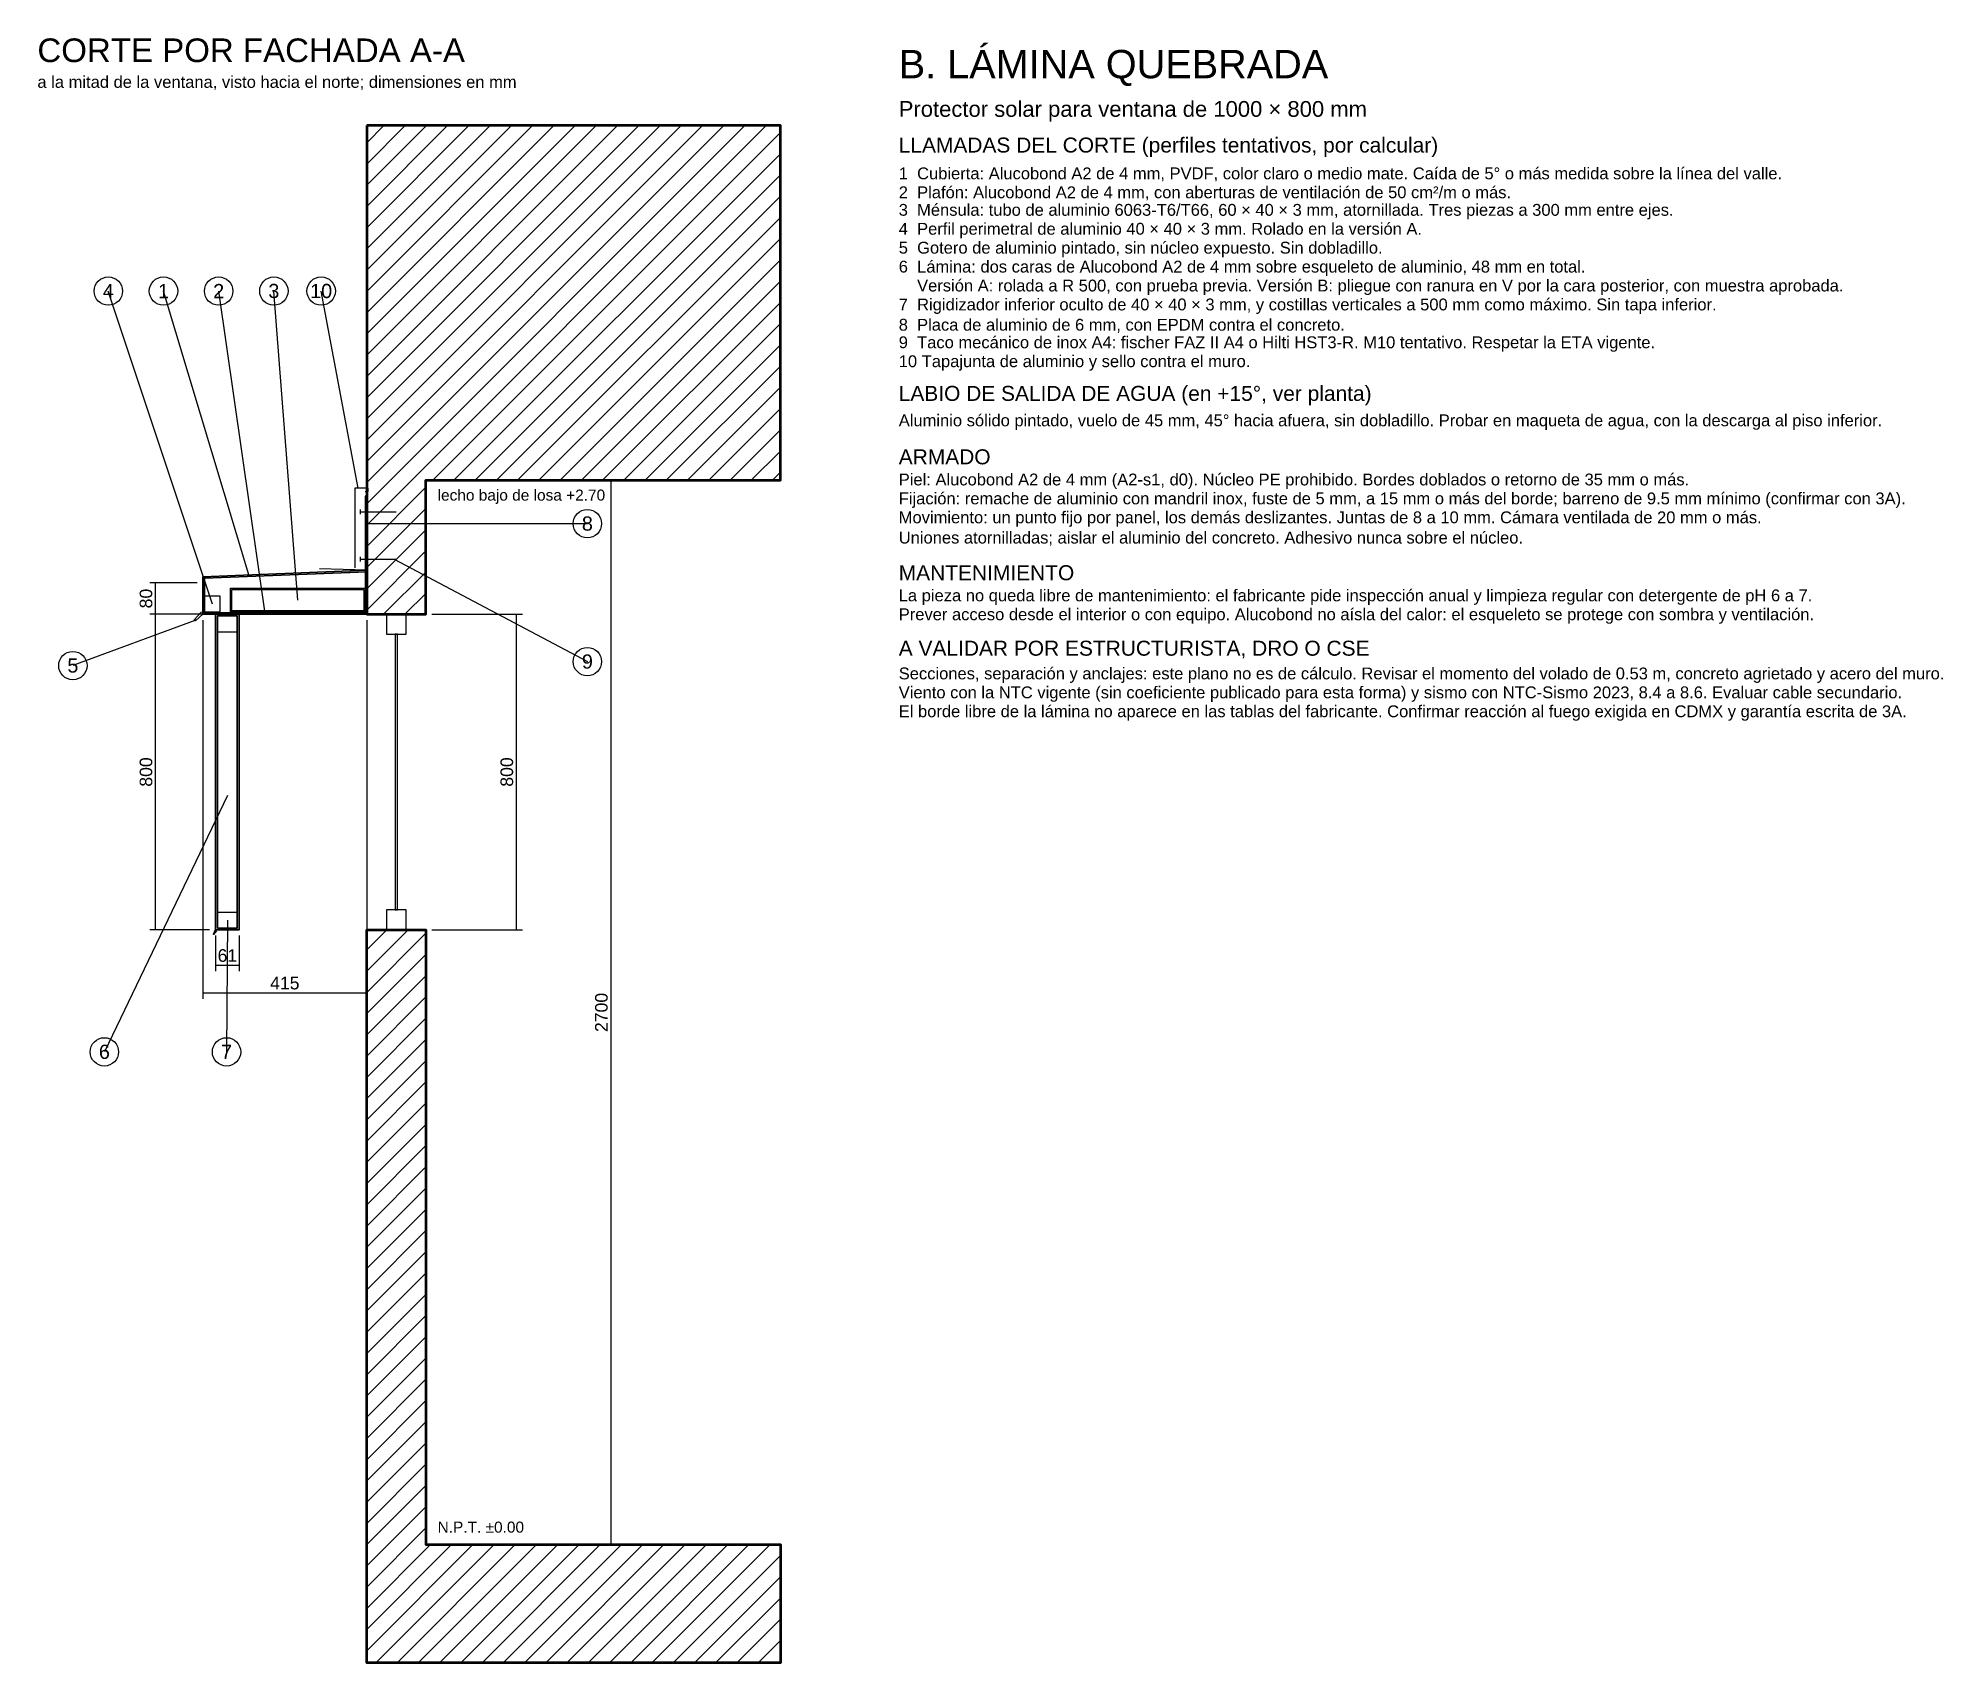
# Model space of a CAD drawing. Header units: millimetres. Extents: x -834 to 3999, y -300 to 3822.
import ezdxf

# ---------------------------------------------------------------- set-up
doc = ezdxf.new("R2010")
doc.units = ezdxf.units.MM
for name, color, linetype, true_color in [('ACHURADO', 9, 'Continuous', 0x808080), ('CORTE_ANCLAJE', 6, 'Continuous', 0xff00ff), ('CORTE_SELLO', 4, 'Continuous', 0x00ffff), ('CORTE_VENTANA', 5, 'Continuous', 0x0000ff), ('COTAS', 2, 'Continuous', 0xffff00)]:
    doc.layers.add(name, color=color, linetype=linetype, true_color=true_color)
doc.layers.add('CORTE_ALUCOBOND', color=1, linetype='Continuous', lineweight=35, true_color=0xff0000)
doc.layers.add('CORTE_ALUMINIO', color=3, linetype='Continuous', lineweight=25, true_color=0x00ff00)
doc.layers.add('CORTE_CONCRETO', color=7, linetype='Continuous', lineweight=50)
doc.layers.add('TEXTO', color=7, linetype='Continuous')
doc.styles.add('PROTECTOR', font='arial.ttf')
doc.dimstyles.new('PROTECTOR', dxfattribs={"dimtxt": 32, "dimasz": 0, "dimexe": 15, "dimexo": 15, "dimgap": 8, "dimtad": 1, "dimtoh": 1, "dimdec": 0, "dimzin": 12, "dimdsep": 46, "dimtxsty": 'PROTECTOR', "dimcen": 2.5, "dimazin": 1, "dimtfac": 1, "dimtdec": 4, "dimtix": 1, "dimtofl": 0, "dimtmove": 1, "dimatfit": 3, "dimtolj": 1, "dimtzin": 1, "dimarcsym": 0})

# ---------------------------------------------------------------- blocks, each defined once
blk = doc.blocks.new('*D1')
at = {"layer": 'COTAS', "color": 0, "lineweight": -2}
for p, q in [((-383.7, 1545), (-383.7, 1455)), ((-323.2, 1545), (-323.2, 1455)), ((-383.7, 1470), (-323.2, 1470))]:
    blk.add_line(p, q, dxfattribs=at)
at = {"layer": 'Defpoints', "color": 0}
for p in [(-383.7, 1560), (-323.2, 1560), (-323.2, 1470)]:
    blk.add_point(p, dxfattribs=at)
at = {"layer": 'COTAS', "color": 0, "insert": (-353.4, 1494.3), "char_height": 32, "attachment_point": 5, "style": 'PROTECTOR'}
blk.add_mtext('\\A1;61', dxfattribs=at)
blk = doc.blocks.new('*D2')
at = {"layer": 'COTAS', "color": 0, "lineweight": -2}
for p, q in [((165, 2360), (395, 2360)), ((380, 1560), (380, 2360)), ((165, 1560), (395, 1560))]:
    blk.add_line(p, q, dxfattribs=at)
at = {"layer": 'Defpoints', "color": 0}
for p in [(150, 2360), (380, 2360), (150, 1560)]:
    blk.add_point(p, dxfattribs=at)
at = {"layer": 'COTAS', "color": 0, "insert": (355.7, 1960), "char_height": 32, "attachment_point": 5, "rotation": 90, "style": 'PROTECTOR'}
blk.add_mtext('\\A1;800', dxfattribs=at)
blk = doc.blocks.new('*D3')
at = {"layer": 'COTAS', "color": 0, "lineweight": -2}
for p, q in [((-430.5, 2440), (-550.5, 2440)), ((-535.5, 2360), (-535.5, 2440)), ((-430.5, 2360), (-550.5, 2360))]:
    blk.add_line(p, q, dxfattribs=at)
at = {"layer": 'Defpoints', "color": 0}
for p in [(-535.5, 2440), (-415.5, 2440), (-415.5, 2360)]:
    blk.add_point(p, dxfattribs=at)
at = {"layer": 'COTAS', "color": 0, "insert": (-559.8, 2400), "char_height": 32, "attachment_point": 5, "rotation": 90, "style": 'PROTECTOR'}
blk.add_mtext('\\A1;80', dxfattribs=at)
blk = doc.blocks.new('*D4')
at = {"layer": 'COTAS', "color": 0, "lineweight": -2}
for p, q in [((165, 2700), (635, 2700)), ((620, 0), (620, 2700)), ((165, 0), (635, 0))]:
    blk.add_line(p, q, dxfattribs=at)
at = {"layer": 'Defpoints', "color": 0}
for p in [(150, 2700), (620, 2700), (150, 0)]:
    blk.add_point(p, dxfattribs=at)
at = {"layer": 'COTAS', "color": 0, "insert": (595.7, 1350), "char_height": 32, "attachment_point": 5, "rotation": 90, "style": 'PROTECTOR'}
blk.add_mtext('\\A1;2700', dxfattribs=at)
blk = doc.blocks.new('*D5')
at = {"layer": 'COTAS', "color": 0, "lineweight": -2}
for p, q in [((-415.5, 2345), (-415.5, 1385)), ((0, 2345), (0, 1385)), ((-415.5, 1400), (0, 1400))]:
    blk.add_line(p, q, dxfattribs=at)
at = {"layer": 'Defpoints', "color": 0}
for p in [(-415.5, 2360), (0, 2360), (0, 1400)]:
    blk.add_point(p, dxfattribs=at)
at = {"layer": 'COTAS', "color": 0, "insert": (-207.7, 1424.3), "char_height": 32, "attachment_point": 5, "style": 'PROTECTOR'}
blk.add_mtext('\\A1;415', dxfattribs=at)
blk = doc.blocks.new('*D6')
at = {"layer": 'COTAS', "color": 0, "lineweight": -2}
for p, q in [((-398.7, 2360), (-550.5, 2360)), ((-535.5, 1560), (-535.5, 2360)), ((-398.7, 1560), (-550.5, 1560))]:
    blk.add_line(p, q, dxfattribs=at)
at = {"layer": 'Defpoints', "color": 0}
for p in [(-535.5, 2360), (-383.7, 2360), (-383.7, 1560)]:
    blk.add_point(p, dxfattribs=at)
at = {"layer": 'COTAS', "color": 0, "insert": (-559.8, 1960), "char_height": 32, "attachment_point": 5, "rotation": 90, "style": 'PROTECTOR'}
blk.add_mtext('\\A1;800', dxfattribs=at)

msp = doc.modelspace()

# ---------------------------------------------------------------- hatches: boundary and pattern name
at = {"layer": 'ACHURADO'}
h = msp.add_hatch(dxfattribs=at)
h.set_pattern_fill('ANSI31', scale=12, style=0, pattern_type=2)
h.paths.add_polyline_path([(0, 3600), (0, 2360), (150, 2360), (150, 2700), (1050, 2700), (1050, 3600)], flags=0)
h = msp.add_hatch(dxfattribs=at)
h.set_pattern_fill('ANSI31', scale=12, style=0, pattern_type=2)
h.paths.add_polyline_path([(0, 0), (0, 1560), (150, 1560), (150, 0), (1050, 0), (1050, -300), (0, -300)], flags=0)

# ---------------------------------------------------------------- linework, layer by layer
at = {"layer": 'CORTE_ALUCOBOND'}
for points in [[(0, 2471.7), (-415.5, 2455.5), (-415.5, 2360), (0, 2360)], [(0, 2467.7), (-411.5, 2451.7), (-411.5, 2364), (0, 2364)], [(-383.7, 1560), (-323.2, 1560), (-323.2, 2360), (-383.7, 2360)], [(-378.6, 1564), (-328.2, 1564), (-328.2, 2356), (-378.6, 2356)]]:
    msp.add_lwpolyline(points, close=True, dxfattribs=at)
for points in [[(-415.5, 2360), (-433.5, 2344), (-437.5, 2346), (-419.5, 2366)], [(-383.7, 1560), (-388.7, 1548), (-380.7, 1557)]]:
    msp.add_lwpolyline(points, dxfattribs=at)
at = {"layer": 'CORTE_ALUMINIO'}
for points in [[(-4, 2366), (-345.5, 2366), (-345.5, 2426), (-4, 2426)], [(-7, 2369), (-342.5, 2369), (-342.5, 2423), (-7, 2423)], [(-411.5, 2366), (-371.5, 2366), (-371.5, 2406), (-411.5, 2406)], [(-378.6, 2316), (-328.2, 2316), (-328.2, 2356), (-378.6, 2356)], [(-378.6, 1564), (-328.2, 1564), (-328.2, 1604), (-378.6, 1604)]]:
    msp.add_lwpolyline(points, close=True, dxfattribs=at)
at = {"layer": 'CORTE_ANCLAJE'}
msp.add_lwpolyline([(-4, 2366), (0, 2366), (0, 2660), (-4, 2660)], close=True, dxfattribs=at)
for points in [[(-16, 2614), (-16, 2626)], [(-16, 2620), (75, 2620)], [(-16, 2494), (-16, 2506)], [(-16, 2500), (75, 2500)]]:
    msp.add_lwpolyline(points, dxfattribs=at)
at = {"layer": 'CORTE_CONCRETO'}
for points in [[(0, 3600), (0, 2360), (150, 2360), (150, 2700), (1050, 2700), (1050, 3600)], [(0, 0), (0, 1560), (150, 1560), (150, 0), (1050, 0), (1050, -300), (0, -300)]]:
    msp.add_lwpolyline(points, close=True, dxfattribs=at)
at = {"layer": 'CORTE_SELLO'}
for points in [[(-4, 2672), (4, 2672), (4, 2680), (-30, 2680), (-30, 2477.7)], [(0, 2471.7), (-120, 2475)]]:
    msp.add_lwpolyline(points, dxfattribs=at)
at = {"layer": 'CORTE_VENTANA'}
for points in [[(50, 2310), (100, 2310), (100, 2360), (50, 2360)], [(72, 1610), (78, 1610), (78, 2310), (72, 2310)], [(50, 1560), (100, 1560), (100, 1610), (50, 1610)]]:
    msp.add_lwpolyline(points, close=True, dxfattribs=at)
at = {"layer": 'TEXTO'}
for points in [[(-391.5, 2386), (-655.5, 3180)], [(-299.1, 2460), (-515.5, 3180)], [(-257.6, 2362), (-375.5, 3180)], [(-174.5, 2396), (-235.5, 3180)], [(-22, 2680), (-115.5, 3180)], [(-2, 2590), (560, 2590)], [(70, 2500), (560, 2240)], [(-433.5, 2345), (-745.5, 2230)], [(-353.4, 1900), (-665.5, 1250)], [(-353.4, 1584), (-355.5, 1250)]]:
    msp.add_lwpolyline(points, dxfattribs=at)
for centre in [(-655.5, 3180), (-515.5, 3180), (-375.5, 3180), (-235.5, 3180), (-115.5, 3180), (560, 2590), (560, 2240), (-745.5, 2230), (-665.5, 1250), (-355.5, 1250)]:
    msp.add_circle(centre, 36, dxfattribs=at)

# ---------------------------------------------------------------- texts
at = {"layer": 'COTAS', "char_height": 28, "attachment_point": 7, "style": 'PROTECTOR'}
for s, insert, width in [('lecho bajo de losa +2.70', (180, 2640), 898.13), ('N.P.T. ±0.00', (180, 30), 489.087)]:
    msp.add_mtext(s, dxfattribs=dict(at, insert=insert, width=width))
at = {"layer": 'TEXTO', "style": 'PROTECTOR'}
for s, insert, char_height, width, attachment_point in [('CORTE POR FACHADA A-A', (-835.5, 3760), 60, 2282.609, 7), ('B. LÁMINA QUEBRADA', (1350, 3700), 72, 2316.522, 7), ('a la mitad de la ventana, visto hacia el norte; dimensiones en mm', (-835.5, 3690), 30, 2472.717, 7), ('Protector solar para ventana de 1000 × 800 mm', (1350, 3610), 40, 2435.217, 7), ('LLAMADAS DEL CORTE (perfiles tentativos, por calcular)', (1350, 3520), 38, 2796.304, 7), ('1  Cubierta: Alucobond A2 de 4 mm, PVDF, color claro o medio mate. Caída de 5° o más medida sobre la línea del valle.', (1350, 3458), 30, 4510.109, 7), ('2  Plafón: Alucobond A2 de 4 mm, con aberturas de ventilación de 50 cm²/m o más.', (1350, 3410), 30, 3142.5, 7), ('3  Ménsula: tubo de aluminio 6063-T6/T66, 60 × 40 × 3 mm, atornillada. Tres piezas a 300 mm entre ejes.', (1350, 3362), 30, 3961.957, 7), ('4  Perfil perimetral de aluminio 40 × 40 × 3 mm. Rolado en la versión A.', (1350, 3314), 30, 2693.804, 7), ('5  Gotero de aluminio pintado, sin núcleo expuesto. Sin dobladillo.', (1350, 3266), 30, 2494.239, 7), ('6  Lámina: dos caras de Alucobond A2 de 4 mm sobre esqueleto de aluminio, 48 mm en total.', (1350, 3218), 30, 3517.5, 7), ('4', (-655.5, 3180), 36, 121.696, 5), ('1', (-515.5, 3180), 36, 99, 5), ('2', (-375.5, 3180), 36, 119.739, 5), ('3', (-235.5, 3180), 36, 119.348, 5), ('10', (-115.5, 3180), 36, 168.261, 5), ('    Versión A: rolada a R 500, con prueba previa. Versión B: pliegue con ranura en V por la cara posterior, con muestra aprobada.', (1350, 3170), 30, 4818.913, 7), ('7  Rigidizador inferior oculto de 40 × 40 × 3 mm, y costillas verticales a 500 mm como máximo. Sin tapa inferior.', (1350, 3122), 30, 4180.761, 7), ('8  Placa de aluminio de 6 mm, con EPDM contra el concreto.', (1350, 3074), 30, 2304.457, 7), ('9  Taco mecánico de inox A4: fischer FAZ II A4 o Hilti HST3-R. M10 tentativo. Respetar la ETA vigente.', (1350, 3026), 30, 3870.652, 7), ('10 Tapajunta de aluminio y sello contra el muro.', (1350, 2978), 30, 1826.739, 7), ('LABIO DE SALIDA DE AGUA (en +15°, ver planta)', (1350, 2890), 38, 2460.913, 7), ('Aluminio sólido pintado, vuelo de 45 mm, 45° hacia afuera, sin dobladillo. Probar en maqueta de agua, con la descarga al piso inferior.', (1350, 2828), 30, 5014.891, 7), ('ARMADO', (1350, 2740), 38, 536.13, 7), ('Piel: Alucobond A2 de 4 mm (A2-s1, d0). Núcleo PE prohibido. Bordes doblados o retorno de 35 mm o más.', (1350, 2678), 30, 4041.522, 7), ('Fijación: remache de aluminio con mandril inox, fuste de 5 mm, a 15 mm o más del borde; barreno de 9.5 mm mínimo (confirmar con 3A).', (1350, 2630), 30, 5133.261, 7), ('Movimiento: un punto fijo por panel, los demás deslizantes. Juntas de 8 a 10 mm. Cámara ventilada de 20 mm o más.', (1350, 2582), 30, 4406.739, 7), ('8', (560, 2590), 36, 119.739, 5), ('Uniones atornilladas; aislar el aluminio del concreto. Adhesivo nunca sobre el núcleo.', (1350, 2534), 30, 3203.152, 7), ('MANTENIMIENTO', (1350, 2446), 38, 958.261, 7), ('La pieza no queda libre de mantenimiento: el fabricante pide inspección anual y limpieza regular con detergente de pH 6 a 7.', (1350, 2384), 30, 4661.413, 7), ('Prever acceso desde el interior o con equipo. Alucobond no aísla del calor: el esqueleto se protege con sombra y ventilación.', (1350, 2336), 30, 4671.196, 7), ('A VALIDAR POR ESTRUCTURISTA, DRO O CSE', (1350, 2248), 38, 2450.587, 7), ('5', (-745.5, 2230), 36, 120.13, 5), ('9', (560, 2240), 36, 119.739, 5), ('Secciones, separación y anclajes: este plano no es de cálculo. Revisar el momento del volado de 0.53 m, concreto agrietado y acero del muro.', (1350, 2186), 30, 5328.913, 7), ('Viento con la NTC vigente (sin coeficiente publicado para esta forma) y sismo con NTC-Sismo 2023, 8.4 a 8.6. Evaluar cable secundario.', (1350, 2138), 30, 5116.304, 7), ('El borde libre de la lámina no aparece en las tablas del fabricante. Confirmar reacción al fuego exigida en CDMX y garantía escrita de 3A.', (1350, 2090), 30, 5139.13, 7), ('6', (-665.5, 1250), 36, 119.739, 5), ('7', (-355.5, 1250), 36, 118.565, 5)]:
    msp.add_mtext(s, dxfattribs=dict(at, insert=insert, char_height=char_height, width=width, attachment_point=attachment_point))

# ---------------------------------------------------------------- dimensions: what is measured, and where the dimension line sits
at = {"layer": 'COTAS'}
for base, p1, p2, text, picture, middle in [((620, 2700), (150, 0), (150, 2700), '2700', '*D4', (595.7, 1350)), ((-535.5, 2440), (-415.5, 2360), (-415.5, 2440), '80', '*D3', (-559.8, 2400)), ((-535.5, 2360), (-383.7, 1560), (-383.7, 2360), '800', '*D6', (-559.8, 1960)), ((380, 2360), (150, 1560), (150, 2360), '800', '*D2', (355.7, 1960))]:
    dim = msp.add_linear_dim(base=base, p1=p1, p2=p2, angle=90, text=text, dimstyle='PROTECTOR', override={"dimscale": 1, "dimtih": 0, "dimtoh": 0, "dimlfac": 1, "dimzin": 8, "dimsah": 0, "dimtzin": 12}, dxfattribs=at)
    dim.commit()
    dim.dimension.update_dxf_attribs({"geometry": picture, "text_midpoint": middle})
for base, p1, p2, text, picture, middle in [((0, 1400), (-415.5, 2360), (0, 2360), '415', '*D5', (-207.7, 1424.3)), ((-323.2, 1470), (-383.7, 1560), (-323.2, 1560), '61', '*D1', (-353.4, 1494.3))]:
    dim = msp.add_linear_dim(base=base, p1=p1, p2=p2, text=text, dimstyle='PROTECTOR', override={"dimscale": 1, "dimtih": 0, "dimtoh": 0, "dimlfac": 1, "dimzin": 8, "dimsah": 0, "dimtzin": 12}, dxfattribs=at)
    dim.commit()
    dim.dimension.update_dxf_attribs({"geometry": picture, "text_midpoint": middle})

doc.saveas('drawing.dxf')
